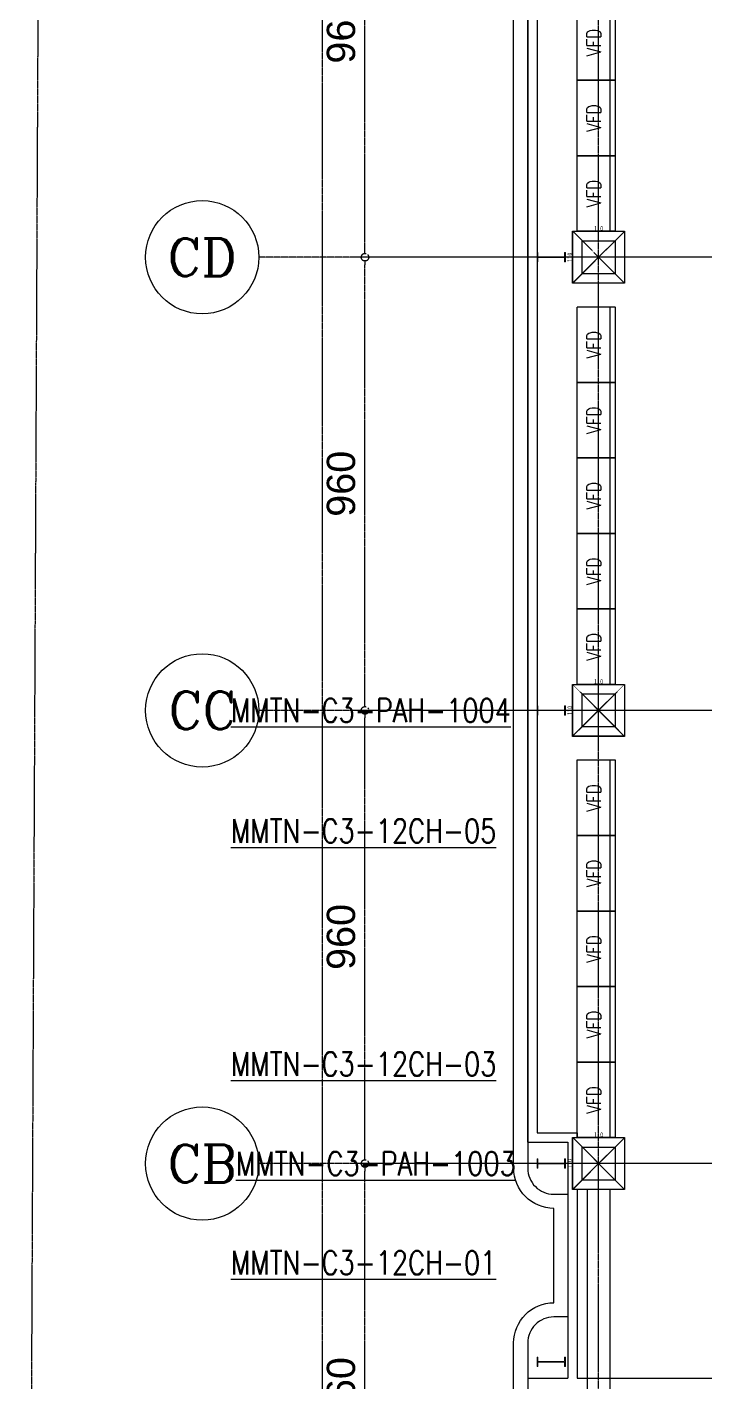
# Model space of a CAD drawing. Header units: millimetres. Extents: x -18489 to 17339, y -1599 to 10961.
# Drawn here: x -18489 to -17053, y 1360 to 4230 of the extents above; entities that cross this region are included whole.
import ezdxf
from ezdxf.enums import TextEntityAlignment as Align

# ---------------------------------------------------------------- set-up
doc = ezdxf.new("R2010")
doc.units = ezdxf.units.MM
for name, pattern in [('188K-SM-03-F10-MECH-EQ-Y2257103$0$Micron CUP L10 HVAC EQU$0$DASHED', [19.05, 12.7, -6.35]), ('X-CUB3-L10$0$4', [2, 1.25, -0.25, 0.25, -0.25]), ('X-CUB3-L10$0$COL-CEN-LIN', [3.25, 2.5, -0.25, 0.25, -0.25]), ('X-CUB3-L10$0$HIDDEN', [0.4, 0.3, -0.1])]:
    doc.linetypes.add(name, pattern=pattern)
for name, color, linetype in [('188K-SM-03-F10-MECH-EQ-Y2257103$0$0 Xref', 8, 'Continuous'), ('188K-SM-03-F10-MECH-EQ-Y2257103$0$Micron CUP L10 HVAC EQU$0$M-FUTURE-EQU', 253, '188K-SM-03-F10-MECH-EQ-Y2257103$0$Micron CUP L10 HVAC EQU$0$DASHED'), ('188K-SM-03-F10-MECH-EQ-Y2257103$0$Micron CUP L10 HVAC EQU$0$M-MECH-EQU', 136, 'Continuous'), ('188K-SM-03-F10-MECH-EQ-Y2257103$0$Micron CUP L10 HVAC EQU$0$M-PHASE1 AREA', 252, 'Continuous'), ('X-CUB3-L10$0$0-MC', 8, 'Continuous'), ('X-CUB3-L10$0$0-NC', 8, 'Continuous'), ('X-CUB3-L10$0$BEAM-RC(P)', 8, 'Continuous'), ('X-CUB3-L10$0$CCL', 8, 'X-CUB3-L10$0$COL-CEN-LIN'), ('X-CUB3-L10$0$COL', 8, 'Continuous'), ('X-CUB3-L10$0$COL-S', 8, 'Continuous'), ('X-CUB3-L10$0$SITE-BDG', 8, 'X-CUB3-L10$0$4'), ('X-CUB3-L10$0$WALL-DR', 8, 'Continuous'), ('X-CUB3-L10$0$WALL-G', 8, 'Continuous')]:
    doc.layers.add(name, color=color, linetype=linetype)
doc.styles.add('188K-SM-03-F10-MECH-EQ-Y2257103$0$Micron CUP L10 HVAC EQU$0$AA-TXT', font='simplex.shx', dxfattribs={"bigfont": 'china.shx'})
doc.styles.add('X-CUB3-L10$0$COL-NUM', font='romanc')
doc.styles.add('X-CUB3-L10$0$DIM', font='', dxfattribs={"width": 0.8})
doc.styles.add('X-CUB3-L10$0$Gen-Text', font='arial.ttf', dxfattribs={"height": 2.5})
doc.styles.get('X-CUB3-L10$0$DIM').set_extended_font_data('MingLiU')
doc.dimstyles.new('X-CUB3-L10$0$CIRL', dxfattribs={"dimtxt": 50, "dimasz": 25, "dimexe": 16, "dimexo": 0, "dimgap": 6, "dimtad": 1, "dimdsep": 46, "dimtxsty": 'X-CUB3-L10$0$DIM', "dimblk": 'X-CUB3-L10$0$_DotBlank', "dimcen": 10, "dimdle": 16, "dimclrd": 256, "dimclre": 256, "dimclrt": 6, "dimadec": 0, "dimazin": 0, "dimtfac": 1, "dimtix": 1, "dimtmove": 2, "dimatfit": 3, "dimldrblk": 'X-CUB3-L10$0$ARROW', "dimfxl": 1, "dimtolj": 1, "dimtzin": 0, "dimarcsym": 0})
doc.dimstyles.new('X-CUB3-L10$0$JJP_005_defpoint', dxfattribs={"dimtxt": 20, "dimasz": 0.5, "dimexe": 0.5, "dimexo": 0.5, "dimgap": 0.5, "dimtad": 1, "dimdsep": 46, "dimtxsty": 'X-CUB3-L10$0$DIM', "dimblk": 'X-CUB3-L10$0$_None', "dimcen": 10, "dimclrd": 256, "dimclre": 256, "dimclrt": 256, "dimadec": 0, "dimazin": 0, "dimtfac": 1, "dimtix": 1, "dimtmove": 2, "dimatfit": 3, "dimldrblk": 'X-CUB3-L10$0$_None', "dimfxl": 0.5, "dimtolj": 1, "dimtzin": 0, "dimarcsym": 0})

# ---------------------------------------------------------------- blocks, each defined once
blk = doc.blocks.new('188K-SM-03-F10-MECH-EQ-Y2257103$0$Micron CUP L10 HVAC EQU$0$A$C0c53ceb0')
at = {"layer": '188K-SM-03-F10-MECH-EQ-Y2257103$0$Micron CUP L10 HVAC EQU$0$M-PHASE1 AREA'}
for p, q in [((-11100, 19199.99999), (-11100, 20799.99999)), ((-11100, 15999.99999), (-11100, 17599.99999)), ((-11100, 14399.99999), (-11100, 15999.99999)), ((-11100, 12799.99999), (-11100, 14399.99999)), ((-11100, 11199.99999), (-11100, 12799.99999)), ((-11100, 9599.99999), (-11100, 11199.99999))]:
    blk.add_line(p, q, dxfattribs=at)
for points in [[(-11000, 19199.99999), (-11800, 19199.99999), (-11800, 20799.99999), (-11000, 20799.99999)], [(-11000, 15999.99999), (-11800, 15999.99999), (-11800, 17599.99999), (-11000, 17599.99999)], [(-11000, 14399.99999), (-11800, 14399.99999), (-11800, 15999.99999), (-11000, 15999.99999)], [(-11000, 12799.99999), (-11800, 12799.99999), (-11800, 14399.99999), (-11000, 14399.99999)], [(-11000, 11199.99999), (-11800, 11199.99999), (-11800, 12799.99999), (-11000, 12799.99999)], [(-11000, 9599.99999), (-11800, 9599.99999), (-11800, 11199.99999), (-11000, 11199.99999)]]:
    blk.add_lwpolyline(points, close=True, dxfattribs=at)
at = {"layer": '188K-SM-03-F10-MECH-EQ-Y2257103$0$Micron CUP L10 HVAC EQU$0$M-PHASE1 AREA', "style": '188K-SM-03-F10-MECH-EQ-Y2257103$0$Micron CUP L10 HVAC EQU$0$AA-TXT', "width": 0.8}
for p in [(-11450, 19999.99999), (-11450, 16799.99999), (-11450, 15199.99999), (-11450, 13599.99999), (-11450, 11999.99999), (-11450, 10399.99999)]:
    blk.add_text('VFD', height=300, rotation=90, dxfattribs=at).set_placement(p, align=Align.MIDDLE_CENTER)
for s, p in [('%%UMMTN-C3-PAH-1004', (-19139.22626, 18650.10113)), ('%%UMMTN-C3-PAH-1003', (-19035.20264, 9050.11653))]:
    blk.add_text(s, height=500, rotation=359.998768232, dxfattribs=at).set_placement(p, align=Align.MIDDLE_LEFT)
for s, p in [('%%UMMTN-C3-12CH-05', (-19139.22626, 15848.14053)), ('%%UMMTN-C3-12CH-03', (-19139.22626, 10909.47057)), ('%%UMMTN-C3-12CH-01', (-19139.22626, 6699.44744))]:
    blk.add_text(s, height=500, rotation=0.001231768, dxfattribs=at).set_placement(p)
blk = doc.blocks.new('188K-SM-03-F10-MECH-EQ-Y2257103$0$Micron CUP L10 HVAC EQU')
at = {"layer": '188K-SM-03-F10-MECH-EQ-Y2257103$0$Micron CUP L10 HVAC EQU$0$M-FUTURE-EQU'}
for p, q in [((-217267, 34083), (-217267, 35683)), ((-217267, 32483), (-217267, 34083)), ((-217267, 30883), (-217267, 32483)), ((-217267, 27682), (-217267, 29282)), ((-217267, 26082), (-217267, 27682))]:
    blk.add_line(p, q, dxfattribs=at)
for points in [[(-217167, 34083), (-217967, 34083), (-217967, 35683), (-217167, 35683)], [(-217167, 32483), (-217967, 32483), (-217967, 34083), (-217167, 34083)], [(-217167, 30883), (-217967, 30883), (-217967, 32483), (-217167, 32483)], [(-217167, 27682), (-217967, 27682), (-217967, 29282), (-217167, 29282)], [(-217167, 26082), (-217967, 26082), (-217967, 27682), (-217167, 27682)]]:
    blk.add_lwpolyline(points, close=True, dxfattribs=at)
at = {"layer": '188K-SM-03-F10-MECH-EQ-Y2257103$0$Micron CUP L10 HVAC EQU$0$M-MECH-EQU'}
blk.add_blockref('188K-SM-03-F10-MECH-EQ-Y2257103$0$Micron CUP L10 HVAC EQU$0$A$C0c53ceb0', (-206167, 2082), dxfattribs=at)
at = {"layer": '188K-SM-03-F10-MECH-EQ-Y2257103$0$Micron CUP L10 HVAC EQU$0$M-FUTURE-EQU', "style": '188K-SM-03-F10-MECH-EQ-Y2257103$0$Micron CUP L10 HVAC EQU$0$AA-TXT', "width": 0.8}
for p in [(-217617, 34883), (-217617, 33283), (-217617, 31683), (-217617, 28482), (-217617, 26882)]:
    blk.add_text('VFD', height=300, rotation=90, dxfattribs=at).set_placement(p, align=Align.MIDDLE_CENTER)
at = {"layer": '188K-SM-03-F10-MECH-EQ-Y2257103$0$Micron CUP L10 HVAC EQU$0$M-FUTURE-EQU'}
for p, q in [((-217267, 24482), (-217267, 26082)), ((-217267, 22882), (-217267, 24482))]:
    blk.add_line(p, q, dxfattribs=at)
for points in [[(-217167, 24482), (-217967, 24482), (-217967, 26082), (-217167, 26082)], [(-217167, 22882), (-217967, 22882), (-217967, 24482), (-217167, 24482)]]:
    blk.add_lwpolyline(points, close=True, dxfattribs=at)
at = {"layer": '188K-SM-03-F10-MECH-EQ-Y2257103$0$Micron CUP L10 HVAC EQU$0$M-FUTURE-EQU', "style": '188K-SM-03-F10-MECH-EQ-Y2257103$0$Micron CUP L10 HVAC EQU$0$AA-TXT', "width": 0.8}
for p in [(-217617, 25282), (-217617, 23682)]:
    blk.add_text('VFD', height=300, rotation=90, dxfattribs=at).set_placement(p, align=Align.MIDDLE_CENTER)
blk = doc.blocks.new('188K-SM-03-F10-MECH-EQ-Y2257103')
at = {"layer": '188K-SM-03-F10-MECH-EQ-Y2257103$0$0 Xref', "xscale": 0.1, "yscale": 0.1, "zscale": 0.1}
blk.add_blockref('188K-SM-03-F10-MECH-EQ-Y2257103$0$Micron CUP L10 HVAC EQU', (4473.5, 709.2), dxfattribs=at)
blk = doc.blocks.new('X-CUB3-L10$0$cn-y')
at = {"layer": 'X-CUB3-L10$0$0-MC'}
blk.add_circle((-50, 0), 50, dxfattribs=at)
at = {"layer": 'X-CUB3-L10$0$0-NC', "style": 'X-CUB3-L10$0$COL-NUM'}
blk.add_attdef('GRID-Y', text='', height=50, dxfattribs=at).set_placement((-50, 0), align=Align.MIDDLE_CENTER)
blk = doc.blocks.new('X-CUB3-L10$0$_DotBlank')
at = {"color": 0, "linetype": 'ByBlock', "lineweight": -2}
blk.add_line((-0.5, 0), (-1, 0), dxfattribs=at)
blk.add_circle((0, 0), 0.5, dxfattribs=at)
blk = doc.blocks.new('*D577')
at = {"layer": 'DefPoints', "color": 0, "transparency": 16777216}
for p in [(-5025, 9262.5), (-4935, 9262.5), (-4935, 1582.5)]:
    blk.add_point(p, dxfattribs=at)
at = {"layer": 'X-CUB3-L10$0$CCL', "lineweight": -2}
for p, q in [((-4935, 9262.5), (-5045, 9262.5)), ((-5025, 1598.5), (-5025, 9246.5)), ((-4935, 1582.5), (-5045, 1582.5))]:
    blk.add_line(p, q, dxfattribs=at)
at = {"layer": 'X-CUB3-L10$0$CCL', "lineweight": -2, "xscale": 16, "yscale": 16, "zscale": 16}
for p, rotation in [((-5025, 9262.5), 90), ((-5025, 1582.5), 270)]:
    blk.add_blockref('X-CUB3-L10$0$_DotBlank', p, dxfattribs=dict(at, rotation=rotation))
at = {"layer": 'X-CUB3-L10$0$CCL', "color": 6, "insert": (-5075.6, 5422.5), "char_height": 2.5, "attachment_point": 5, "rotation": 90, "style": 'X-CUB3-L10$0$Gen-Text'}
blk.add_mtext('\\A1;{\\H24x;7680}', dxfattribs=at)
blk = doc.blocks.new('X-CUB3-L10$0$ARROW')
at = {"color": 3}
blk.add_solid([(0, 0), (-2.4, -0.4), (-2.4, 0.4)], dxfattribs=at)
blk = doc.blocks.new('*D578')
at = {"layer": 'DefPoints', "color": 0, "transparency": 16777216}
for p in [(-4935, 2542.5), (-4845, 2542.5), (-4845, 1582.5)]:
    blk.add_point(p, dxfattribs=at)
at = {"layer": 'X-CUB3-L10$0$CCL', "lineweight": -2}
for p, q in [((-4845, 2542.5), (-4955, 2542.5)), ((-4935, 1598.5), (-4935, 2526.5)), ((-4845, 1582.5), (-4955, 1582.5))]:
    blk.add_line(p, q, dxfattribs=at)
at = {"layer": 'X-CUB3-L10$0$CCL', "lineweight": -2, "xscale": 16, "yscale": 16, "zscale": 16}
for p, rotation in [((-4935, 2542.5), 90), ((-4935, 1582.5), 270)]:
    blk.add_blockref('X-CUB3-L10$0$_DotBlank', p, dxfattribs=dict(at, rotation=rotation))
at = {"layer": 'X-CUB3-L10$0$CCL', "color": 6, "insert": (-4985.6, 2062.5), "char_height": 2.5, "attachment_point": 5, "rotation": 90, "style": 'X-CUB3-L10$0$Gen-Text'}
blk.add_mtext('\\A1;{\\H24x;960}', dxfattribs=at)
blk = doc.blocks.new('*D579')
at = {"layer": 'DefPoints', "color": 0, "transparency": 16777216}
for p in [(-4935, 3502.5), (-4845, 3502.5), (-4845, 2542.5)]:
    blk.add_point(p, dxfattribs=at)
at = {"layer": 'X-CUB3-L10$0$CCL', "lineweight": -2}
for p, q in [((-4845, 3502.5), (-4955, 3502.5)), ((-4935, 2558.5), (-4935, 3486.5)), ((-4845, 2542.5), (-4955, 2542.5))]:
    blk.add_line(p, q, dxfattribs=at)
at = {"layer": 'X-CUB3-L10$0$CCL', "lineweight": -2, "xscale": 16, "yscale": 16, "zscale": 16}
for p, rotation in [((-4935, 3502.5), 90), ((-4935, 2542.5), 270)]:
    blk.add_blockref('X-CUB3-L10$0$_DotBlank', p, dxfattribs=dict(at, rotation=rotation))
at = {"layer": 'X-CUB3-L10$0$CCL', "color": 6, "insert": (-4985.6, 3022.5), "char_height": 2.5, "attachment_point": 5, "rotation": 90, "style": 'X-CUB3-L10$0$Gen-Text'}
blk.add_mtext('\\A1;{\\H24x;960}', dxfattribs=at)
blk = doc.blocks.new('*D580')
at = {"layer": 'DefPoints', "color": 0, "transparency": 16777216}
for p in [(-4935, 4462.5), (-4845, 4462.5), (-4845, 3502.5)]:
    blk.add_point(p, dxfattribs=at)
at = {"layer": 'X-CUB3-L10$0$CCL', "lineweight": -2}
for p, q in [((-4845, 4462.5), (-4955, 4462.5)), ((-4935, 3518.5), (-4935, 4446.5)), ((-4845, 3502.5), (-4955, 3502.5))]:
    blk.add_line(p, q, dxfattribs=at)
at = {"layer": 'X-CUB3-L10$0$CCL', "lineweight": -2, "xscale": 16, "yscale": 16, "zscale": 16}
for p, rotation in [((-4935, 4462.5), 90), ((-4935, 3502.5), 270)]:
    blk.add_blockref('X-CUB3-L10$0$_DotBlank', p, dxfattribs=dict(at, rotation=rotation))
at = {"layer": 'X-CUB3-L10$0$CCL', "color": 6, "insert": (-4985.6, 3982.5), "char_height": 2.5, "attachment_point": 5, "rotation": 90, "style": 'X-CUB3-L10$0$Gen-Text'}
blk.add_mtext('\\A1;{\\H24x;960}', dxfattribs=at)
blk = doc.blocks.new('*D581')
at = {"layer": 'DefPoints', "color": 0, "transparency": 16777216}
for p in [(-4935, 5422.5), (-4845, 5422.5), (-4845, 4462.5)]:
    blk.add_point(p, dxfattribs=at)
at = {"layer": 'X-CUB3-L10$0$CCL', "lineweight": -2}
for p, q in [((-4845, 5422.5), (-4955, 5422.5)), ((-4935, 4478.5), (-4935, 5406.5)), ((-4845, 4462.5), (-4955, 4462.5))]:
    blk.add_line(p, q, dxfattribs=at)
at = {"layer": 'X-CUB3-L10$0$CCL', "lineweight": -2, "xscale": 16, "yscale": 16, "zscale": 16}
for p, rotation in [((-4935, 5422.5), 90), ((-4935, 4462.5), 270)]:
    blk.add_blockref('X-CUB3-L10$0$_DotBlank', p, dxfattribs=dict(at, rotation=rotation))
at = {"layer": 'X-CUB3-L10$0$CCL', "color": 6, "insert": (-4985.6, 4942.5), "char_height": 2.5, "attachment_point": 5, "rotation": 90, "style": 'X-CUB3-L10$0$Gen-Text'}
blk.add_mtext('\\A1;{\\H24x;960}', dxfattribs=at)
blk = doc.blocks.new('*D570')
at = {"layer": 'DefPoints', "lineweight": -2, "transparency": 16777216}
blk.add_line((0, 0), (110, 0), dxfattribs=at)
at = {"layer": 'DefPoints', "color": 0, "transparency": 16777216}
for p in [(0, 0), (110, 0), (110, 0)]:
    blk.add_point(p, dxfattribs=at)
at = {"layer": 'DefPoints', "transparency": 16777216, "insert": (55, 6.1), "char_height": 10, "attachment_point": 5, "style": 'X-CUB3-L10$0$DIM'}
blk.add_mtext('\\A1;110', dxfattribs=at)
blk = doc.blocks.new('X-CUB3-L10$0$_None')
blk = doc.blocks.new('*D571')
at = {"layer": 'DefPoints', "lineweight": -2, "transparency": 16777216}
blk.add_line((0, 0), (0, -110), dxfattribs=at)
at = {"layer": 'DefPoints', "color": 0, "transparency": 16777216}
for p in [(0, 0), (0, -110), (0, -110)]:
    blk.add_point(p, dxfattribs=at)
at = {"layer": 'DefPoints', "transparency": 16777216, "insert": (-6.1, -55), "char_height": 10, "attachment_point": 5, "rotation": 90, "style": 'X-CUB3-L10$0$DIM'}
blk.add_mtext('\\A1;110', dxfattribs=at)
blk = doc.blocks.new('*U569')
at = {"layer": 'DefPoints', "linetype": 'X-CUB3-L10$0$HIDDEN', "ltscale": 0.1}
for p, q in [((110, 0), (0, -110)), ((0, 0), (110, -110))]:
    blk.add_line(p, q, dxfattribs=at)
at = {"layer": 'X-CUB3-L10$0$COL', "ltscale": 0.1}
blk.add_lwpolyline([(0, 0), (110, 0), (110, -110), (0, -110)], close=True, dxfattribs=at)
at = {"layer": 'DefPoints'}
dim = blk.add_linear_dim(base=(0, -110), p1=(0, 0), p2=(0, -110), angle=90, dimstyle='X-CUB3-L10$0$JJP_005_defpoint', override={"dimtxt": 10}, dxfattribs=at)
dim.commit()
dim.dimension.update_dxf_attribs({"geometry": '*D571', "text_midpoint": (-6.067, -55)})
dim = blk.add_linear_dim(base=(110, 0), p1=(0, 0), p2=(110, 0), dimstyle='X-CUB3-L10$0$JJP_005_defpoint', override={"dimtxt": 10}, dxfattribs=at)
dim.commit()
dim.dimension.update_dxf_attribs({"geometry": '*D570', "text_midpoint": (55, 6.067)})
blk = doc.blocks.new('X-CUB3-L10$0$CUB3-10')
at = {"layer": 'X-CUB3-L10$0$CCL'}
for p, q in [((-4440, 0), (-4440, 9982.459)), ((720, 4462.459), (-5160, 4462.459)), ((720, 3502.459), (-5160, 3502.459)), ((720, 2542.459), (-5160, 2542.459))]:
    blk.add_line(p, q, dxfattribs=at)
at = {"layer": 'X-CUB3-L10$0$COL-S'}
for points in [[(-4475, 4497.459), (-4405, 4497.459), (-4405, 4427.459), (-4475, 4427.459)], [(-4475, 3537.459), (-4405, 3537.459), (-4405, 3467.459), (-4475, 3467.459)], [(-4475, 2577.459), (-4405, 2577.459), (-4405, 2507.459), (-4475, 2507.459)]]:
    blk.add_lwpolyline(points, close=True, dxfattribs=at)
at = {"layer": 'X-CUB3-L10$0$CCL'}
ref = blk.add_blockref('X-CUB3-L10$0$cn-y', (-5160, 4462.459), dxfattribs=dict(at, xscale=2.399999999999997, yscale=2.399999999999997, zscale=2.399999999999997))
ref.add_attrib('GRID-Y', 'CD', dxfattribs={"layer": 'X-CUB3-L10$0$0-NC', "height": 80, "style": 'X-CUB3-L10$0$COL-NUM'}).set_placement((-5280, 4462.459), align=Align.MIDDLE_CENTER)
ref = blk.add_blockref('X-CUB3-L10$0$cn-y', (-5160, 3502.459), dxfattribs=dict(at, xscale=2.399999999999997, yscale=2.399999999999997, zscale=2.399999999999997))
ref.add_attrib('GRID-Y', 'CC', dxfattribs={"layer": 'X-CUB3-L10$0$0-NC', "height": 80, "style": 'X-CUB3-L10$0$COL-NUM'}).set_placement((-5280, 3502.459), align=Align.MIDDLE_CENTER)
ref = blk.add_blockref('X-CUB3-L10$0$cn-y', (-5160, 2542.459), dxfattribs=dict(at, xscale=2.399999999999997, yscale=2.399999999999997, zscale=2.399999999999997))
ref.add_attrib('GRID-Y', 'CB', dxfattribs={"layer": 'X-CUB3-L10$0$0-NC', "height": 80, "style": 'X-CUB3-L10$0$COL-NUM'}).set_placement((-5280, 2542.459), align=Align.MIDDLE_CENTER)
at = {"layer": 'X-CUB3-L10$0$COL'}
for p in [(-4495, 4517.459), (-4495, 3557.459), (-4495, 2597.459)]:
    blk.add_blockref('*U569', p, dxfattribs=at)
at = {"layer": 'X-CUB3-L10$0$CCL'}
for base, p1, p2, picture, middle in [((-5025, 9262.459), (-4935, 1582.459), (-4935, 9262.459), '*D577', (-5075.634, 5422.459)), ((-4935, 5422.459), (-4845, 4462.459), (-4845, 5422.459), '*D581', (-4985.634, 4942.459)), ((-4935, 4462.459), (-4845, 3502.459), (-4845, 4462.459), '*D580', (-4985.634, 3982.459)), ((-4935, 3502.459), (-4845, 2542.459), (-4845, 3502.459), '*D579', (-4985.634, 3022.459)), ((-4935, 2542.459), (-4845, 1582.459), (-4845, 2542.459), '*D578', (-4985.634, 2062.459))]:
    dim = blk.add_linear_dim(base=base, p1=p1, p2=p2, angle=90, text='{\\H24x;<>}', dimstyle='X-CUB3-L10$0$CIRL', override={"dimtxt": 60, "dimasz": 16, "dimexe": 20, "dimgap": 20, "dimtxsty": 'X-CUB3-L10$0$Gen-Text'}, dxfattribs=at)
    dim.commit()
    dim.dimension.update_dxf_attribs({"geometry": picture, "text_midpoint": middle})
blk = doc.blocks.new('X-CUB3-L10')
at = {"layer": 'X-CUB3-L10$0$BEAM-RC(P)'}
for p, q in [((-17302.1, 1767.5), (-17302.1, 917.5)), ((-17254.1, 1767.5), (-17254.1, 917.5))]:
    blk.add_line(p, q, dxfattribs=at)
at = {"layer": 'X-CUB3-L10$0$COL-S'}
for points in [[(-17313.1, 3777.5), (-17243.1, 3777.5), (-17243.1, 3707.5), (-17313.1, 3707.5)], [(-17313.1, 2817.5), (-17243.1, 2817.5), (-17243.1, 2747.5), (-17313.1, 2747.5)], [(-17313.1, 1857.5), (-17243.1, 1857.5), (-17243.1, 1787.5), (-17313.1, 1787.5)]]:
    blk.add_lwpolyline(points, close=True, dxfattribs=at)
at = {"layer": 'X-CUB3-L10$0$COL-S', "color": 2, "lineweight": 0, "ltscale": 10, "flags": 128}
for points in [[(-17408.1, 3752.4), (-17408.1, 3732.5), (-17406.6, 3732.5), (-17406.6, 3742), (-17350, 3742), (-17350, 3732.5), (-17348.5, 3732.5), (-17348.5, 3752.4), (-17350, 3752.4), (-17350, 3743), (-17406.6, 3743), (-17406.6, 3752.4)], [(-17408.1, 2792.4), (-17408.1, 2772.5), (-17406.6, 2772.5), (-17406.6, 2782), (-17350, 2782), (-17350, 2772.5), (-17348.5, 2772.5), (-17348.5, 2792.4), (-17350, 2792.4), (-17350, 2783), (-17406.6, 2783), (-17406.6, 2792.4)], [(-17408.1, 1832.4), (-17408.1, 1812.5), (-17406.6, 1812.5), (-17406.6, 1822), (-17350, 1822), (-17350, 1812.5), (-17348.5, 1812.5), (-17348.5, 1832.4), (-17350, 1832.4), (-17350, 1823), (-17406.6, 1823), (-17406.6, 1832.4)], [(-17408.1, 1412.4), (-17408.1, 1392.5), (-17406.6, 1392.5), (-17406.6, 1402), (-17350, 1402), (-17350, 1392.5), (-17348.5, 1392.5), (-17348.5, 1412.4), (-17350, 1412.4), (-17350, 1403), (-17406.6, 1403), (-17406.6, 1412.4)]]:
    blk.add_lwpolyline(points, close=True, dxfattribs=at)
at = {"layer": 'X-CUB3-L10$0$SITE-BDG', "linetype": 'X-CUB3-L10$0$COL-CEN-LIN'}
blk.add_lwpolyline([(-18434.9, 10960.9), (-18489.2, -593.8, 0.415596), (-17489.2, -1598.5), (-8989.4, -1598.5, 0.412805), (-7989.5, -603.2), (-7950.7, 7655.1)], format="xyb", dxfattribs=at)
at = {"layer": 'X-CUB3-L10$0$WALL-DR'}
for p, q in [((-17428.1, 1867.5), (-17428.1, 6702.5)), ((-17428.1, 1867.5), (-17343.1, 1867.5)), ((-17343.1, 1867.5), (-17343.1, 1367.5)), ((-17323.1, 1887.5), (-17323.1, 1877.5)), ((-17323.1, 1767.5), (-17323.1, 1367.5)), ((-17428.1, 1367.5), (-17343.1, 1367.5)), ((-17323.1, 1367.5), (-16158.1, 1367.5))]:
    blk.add_line(p, q, dxfattribs=at)
blk.add_lwpolyline([(-17213.1, 6737.5), (-17373.1, 6737.5, 0.414214), (-17408.1, 6702.5), (-17408.1, 1887.5), (-17323.1, 1887.5)], format="xyb", dxfattribs=at)
at = {"layer": 'X-CUB3-L10$0$WALL-G'}
for points in [[(-16153.1, 807.5), (-16153.1, 797.5), (-16014.1, 797.5), (-16014.1, 767.5), (-16153.1, 767.5), (-16153.1, 643.5, -0.414214), (-16353.1, 443.5), (-17258.1, 443.5, -0.414214), (-17458.1, 643.5), (-17458.1, 1442.5, -0.414214), (-17373.1, 1527.5), (-17373.1, 1727.5, -0.414214), (-17458.1, 1812.5), (-17458.1, 6702.5, -0.414214), (-17373.1, 6787.5)], [(-17373.1, 6757.5, 0.414214), (-17428.1, 6702.5), (-17428.1, 1812.5, 0.414214), (-17373.1, 1757.5), (-17373.1, 1757.5), (-17343.1, 1757.5), (-17343.1, 1497.5), (-17373.1, 1497.5, 0.414214), (-17428.1, 1442.5), (-17428.1, 643.5, 0.414214), (-17258.1, 473.5), (-16353.1, 473.5, 0.414214), (-16183.1, 643.5), (-16183.1, 807.5)]]:
    blk.add_lwpolyline(points, format="xyb", dxfattribs=at)
at = {"layer": 'X-CUB3-L10$0$CCL'}
blk.add_blockref('X-CUB3-L10$0$CUB3-10', (-12838.1, -720), dxfattribs=at)
at = {"layer": 'X-CUB3-L10$0$COL'}
for p in [(-17333.1, 3797.5), (-17333.1, 2837.5), (-17333.1, 1877.5)]:
    blk.add_blockref('*U569', p, dxfattribs=at)

msp = doc.modelspace()

# ---------------------------------------------------------------- block references
msp.add_blockref('188K-SM-03-F10-MECH-EQ-Y2257103', (0, 0))

# ---------------------------------------------------------------- next in the draw order: block references
msp.add_blockref('X-CUB3-L10', (0, 0))

doc.saveas('drawing.dxf')
